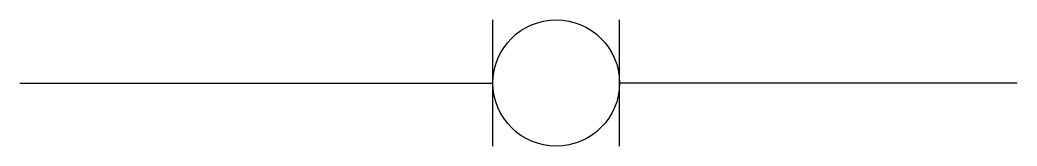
# Model space of a CAD drawing. Header units: metres. Extents: x -20340.8 to -20281.5, y -11814.2 to -11806.6.
import ezdxf

# ---------------------------------------------------------------- set-up
doc = ezdxf.new("R2010")
doc.units = ezdxf.units.M
doc.layers.add('1', color=7, linetype='Continuous')

msp = doc.modelspace()

# ---------------------------------------------------------------- linework, layer by layer
at = {"layer": '1'}
for p, q in [((-20312.68, -11814.17), (-20312.68, -11806.65)), ((-20305.16, -11814.17), (-20305.16, -11806.65)), ((-20340.77, -11810.41), (-20312.68, -11810.41)), ((-20281.55, -11810.41), (-20305.16, -11810.41))]:
    msp.add_line(p, q, dxfattribs=at)
msp.add_circle((-20308.92, -11810.41), 3.76, dxfattribs=at)

doc.saveas('drawing.dxf')
